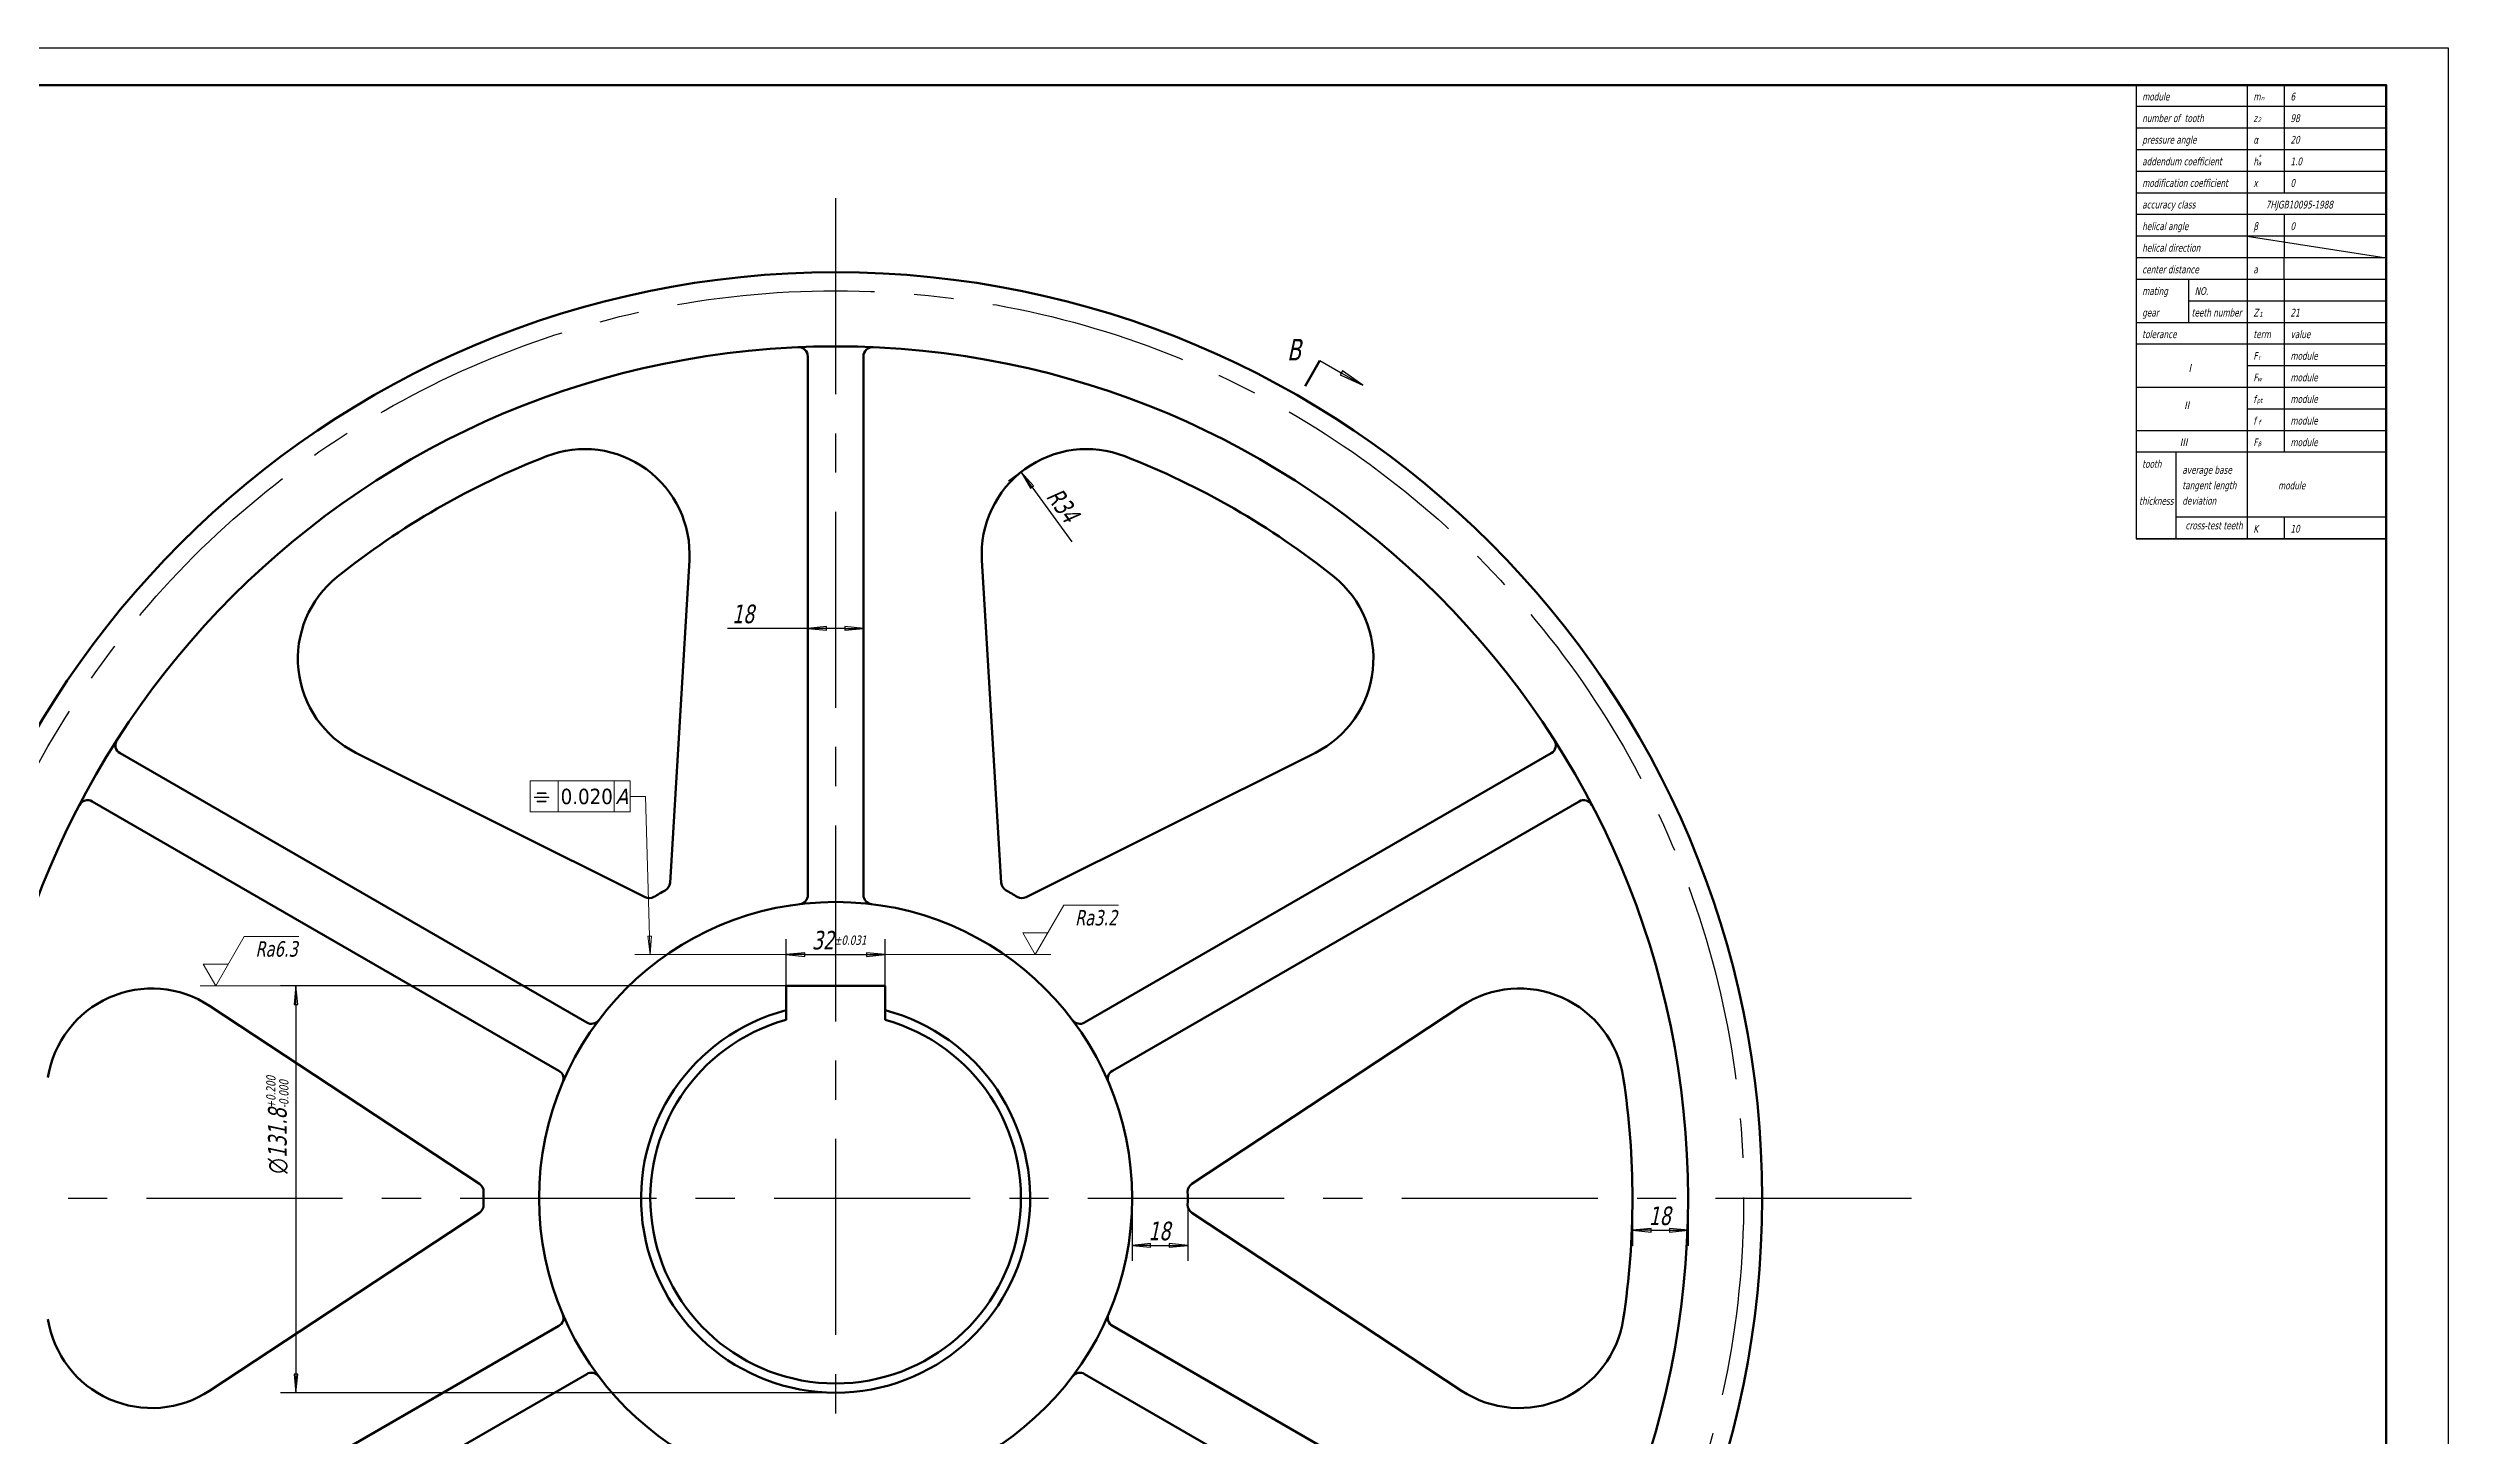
# Model space of a CAD drawing. Header units: millimetres. Extents: x 2 to 1786, y -42 to 832.
# Drawn here: x 411 to 1188, y 383 to 832 of the extents above; entities that cross this region are included whole.
import ezdxf
from ezdxf.enums import TextEntityAlignment as Align

# ---------------------------------------------------------------- set-up
doc = ezdxf.new("R2010")
doc.units = ezdxf.units.MM
doc.header["$LTSCALE"] = 2
doc.linetypes.add('CENTER', pattern=[50.8, 31.75, -6.35, 6.35, -6.35])
for name, color, linetype, lineweight in [('Copy (1) of Section Line (ISO)', 7, 'Continuous', 30), ('副本(1) 符号 (ISO)', 7, 'Continuous', 15), ('可见 (ISO)', 7, 'Continuous', 50), ('尺寸 (ISO)', 7, 'Continuous', 25), ('草图几何图元 (ISO)', 7, 'Continuous', 25)]:
    doc.layers.add(name, color=color, linetype=linetype, lineweight=lineweight)
doc.styles.add('Copy of GB（2.5）', font='tahoma.ttf')
doc.styles.add('GB（2.5）', font='', dxfattribs={"width": 0.8})
doc.styles.add('GB（3.5）', font='', dxfattribs={"width": 0.8})
doc.styles.add('GB（3）', font='', dxfattribs={"width": 0.8})
doc.styles.add('文本样式79', font='AIGDT___.TTF')
doc.styles.add('文本样式81', font='')
doc.styles.get('GB（2.5）').set_extended_font_data('Tahoma', italic=True)
doc.styles.get('GB（3.5）').set_extended_font_data('Tahoma', italic=True)
doc.styles.get('GB（3）').set_extended_font_data('Tahoma', italic=True)
doc.styles.get('文本样式81').set_extended_font_data('Tahoma', italic=True)
doc.dimstyles.new('副本 默认 (GB)', dxfattribs={"dimscale": 2, "dimtxt": 3, "dimasz": 3, "dimexe": 2.5, "dimexo": 0, "dimgap": 0.75, "dimtad": 1, "dimdec": 3, "dimrnd": 1e-08, "dimdsep": 46, "dimtxsty": 'GB（3）', "dimblk": 'Filled-1', "dimcen": 0.09, "dimdle": 10, "dimclrd": 256, "dimclre": 256, "dimclrt": 256, "dimaunit": 1, "dimadec": 0, "dimazin": 2, "dimtfac": 0.5, "dimtdec": 3, "dimtmove": 0, "dimatfit": 3, "dimldrblk": 'Filled-1', "dimfxl": 1, "dimtolj": 1, "dimtzin": 0, "dimlwd": -1, "dimlwe": -1, "dimarcsym": 0})

# ---------------------------------------------------------------- blocks, each defined once
blk = doc.blocks.new('图框 Default Border')
at = {"layer": '可见 (ISO)', "flags": 128}
blk.add_lwpolyline([(25, 10), (25, 410), (584, 410), (584, 10), (25, 10)], dxfattribs=at)
blk = doc.blocks.new('二维转换剖视图0')
at = {"layer": 'Copy (1) of Section Line (ISO)', "linetype": 'Continuous', "lineweight": 60}
for p, q in [((411.37, 365.38), (408.98, 361.23)), ((253.22, 91.59), (250.82, 87.44))]:
    blk.add_line(p, q, dxfattribs=at)
at = {"layer": 'Copy (1) of Section Line (ISO)', "linetype": 'Continuous'}
for p, q in [((411.37, 365.38), (414.83, 363.38)), ((415.02, 363.7), (414.65, 363.05)), ((414.65, 363.05), (418.3, 361.38)), ((414.83, 363.38), (418.3, 361.38)), ((418.3, 361.38), (415.02, 363.7)), ((250.82, 87.44), (254.29, 85.44)), ((254.47, 85.77), (254.1, 85.12)), ((257.75, 83.44), (254.47, 85.77)), ((254.1, 85.12), (257.75, 83.44)), ((254.29, 85.44), (257.75, 83.44))]:
    blk.add_line(p, q, dxfattribs=at)
at = {"layer": 'Copy (1) of Section Line (ISO)', "linetype": 'Continuous', "flags": 128}
for points in [[(414.65, 363.05), (418.3, 361.38), (415.02, 363.7), (414.65, 363.05)], [(254.1, 85.12), (257.75, 83.44), (254.47, 85.77), (254.1, 85.12)]]:
    blk.add_lwpolyline(points, dxfattribs=at)
at = {"layer": 'Copy (1) of Section Line (ISO)'}
for points in [[(414.65, 363.05), (418.3, 361.38), (415.02, 363.7), (414.65, 363.05)], [(254.1, 85.12), (257.75, 83.44), (254.47, 85.77), (254.1, 85.12)]]:
    blk.add_solid(points, dxfattribs=at)
at = {"layer": 'Copy (1) of Section Line (ISO)', "char_height": 3.5, "attachment_point": 7, "style": 'GB（3.5）'}
for insert in [(406.05, 365.38), (245.5, 87.44)]:
    blk.add_mtext('B', dxfattribs=dict(at, insert=insert))
blk = doc.blocks.new('Filled-1')
at = {"color": 0}
for p, q in [((0, 0), (-1, 0.1)), ((-1, 0.1), (-1, -0.1)), ((-1, 0), (0, 0)), ((-1, -0.1), (0, 0))]:
    blk.add_line(p, q, dxfattribs=at)
at = {"color": 0, "flags": 128}
blk.add_lwpolyline([(-1, -0.1), (0, 0), (-1, 0.1), (-1, -0.1)], dxfattribs=at)
at = {"color": 0}
blk.add_solid([(-1, -0.1), (0, 0), (-1, 0.1), (-1, -0.1)], dxfattribs=at)
blk = doc.blocks.new('*D14')
at = {"layer": 'Defpoints', "color": 0, "transparency": 16777216}
for p in [(681.95, 538.26), (649.95, 528.15), (681.95, 528.15)]:
    blk.add_point(p, dxfattribs=at)
at = {"layer": '尺寸 (ISO)', "transparency": 16777216}
for p, q in [((649.95, 528.15), (649.95, 543.26)), ((655.95, 538.26), (675.95, 538.26)), ((681.95, 528.15), (681.95, 543.26))]:
    blk.add_line(p, q, dxfattribs=at)
at = {"layer": '尺寸 (ISO)', "transparency": 16777216, "xscale": 6, "yscale": 6, "zscale": 6, "rotation": 180}
blk.add_blockref('Filled-1', (649.95, 538.26), dxfattribs=at)
at = {"layer": '尺寸 (ISO)', "transparency": 16777216, "xscale": 6, "yscale": 6, "zscale": 6}
blk.add_blockref('Filled-1', (681.95, 538.26), dxfattribs=at)
at = {"layer": '尺寸 (ISO)', "transparency": 16777216, "insert": (658.25, 542.89), "char_height": 6, "attachment_point": 4, "style": 'GB（3）'}
blk.add_mtext('\\A1;32{\\H3;±0.031}', dxfattribs=at)
blk = doc.blocks.new('*D15')
at = {"layer": 'Defpoints', "color": 0, "transparency": 16777216}
for p in [(649.95, 528.15), (491.21, 396.32), (665.95, 396.32)]:
    blk.add_point(p, dxfattribs=at)
at = {"layer": '尺寸 (ISO)', "transparency": 16777216}
for p, q in [((649.95, 528.15), (486.21, 528.15)), ((491.21, 522.15), (491.21, 402.32)), ((665.95, 396.32), (486.21, 396.32))]:
    blk.add_line(p, q, dxfattribs=at)
at = {"layer": '尺寸 (ISO)', "transparency": 16777216, "xscale": 6, "yscale": 6, "zscale": 6}
for p, rotation in [((491.21, 528.15), 90), ((491.21, 396.32), 270)]:
    blk.add_blockref('Filled-1', p, dxfattribs=dict(at, rotation=rotation))
at = {"layer": '尺寸 (ISO)', "transparency": 16777216, "insert": (485.19, 467.33), "char_height": 6, "attachment_point": 4, "rotation": 90, "style": 'GB（3）'}
blk.add_mtext('\\A1;\\fAIGDT|b0|i1;\\H6.0000;n\\fTahoma|b0|i1;\\H6.0000;131.8{\\H3;\\S+0.200^ -0.000;}', dxfattribs=at)
blk = doc.blocks.new('*D16')
at = {"layer": 'Defpoints', "color": 0, "transparency": 16777216}
for p in [(761.95, 459.32), (779.95, 459.32), (779.95, 444.04)]:
    blk.add_point(p, dxfattribs=at)
at = {"layer": '尺寸 (ISO)', "transparency": 16777216}
for p, q in [((761.95, 459.32), (761.95, 439.04)), ((779.95, 459.32), (779.95, 439.04)), ((767.95, 444.04), (773.95, 444.04))]:
    blk.add_line(p, q, dxfattribs=at)
at = {"layer": '尺寸 (ISO)', "transparency": 16777216, "xscale": 6, "yscale": 6, "zscale": 6, "rotation": 180}
blk.add_blockref('Filled-1', (761.95, 444.04), dxfattribs=at)
at = {"layer": '尺寸 (ISO)', "transparency": 16777216, "xscale": 6, "yscale": 6, "zscale": 6}
blk.add_blockref('Filled-1', (779.95, 444.04), dxfattribs=at)
at = {"layer": '尺寸 (ISO)', "transparency": 16777216, "insert": (767.17, 448.68), "char_height": 6, "attachment_point": 4, "style": 'GB（3）'}
blk.add_mtext('\\A1;18', dxfattribs=at)
blk = doc.blocks.new('*D17')
at = {"layer": 'Defpoints', "color": 0, "transparency": 16777216}
for p in [(923.95, 459.32), (941.95, 459.32), (941.95, 448.96)]:
    blk.add_point(p, dxfattribs=at)
at = {"layer": '尺寸 (ISO)', "transparency": 16777216}
for p, q in [((923.95, 459.32), (923.95, 443.96)), ((941.95, 459.32), (941.95, 443.96)), ((929.95, 448.96), (935.95, 448.96))]:
    blk.add_line(p, q, dxfattribs=at)
at = {"layer": '尺寸 (ISO)', "transparency": 16777216, "xscale": 6, "yscale": 6, "zscale": 6, "rotation": 180}
blk.add_blockref('Filled-1', (923.95, 448.96), dxfattribs=at)
at = {"layer": '尺寸 (ISO)', "transparency": 16777216, "xscale": 6, "yscale": 6, "zscale": 6}
blk.add_blockref('Filled-1', (941.95, 448.96), dxfattribs=at)
at = {"layer": '尺寸 (ISO)', "transparency": 16777216, "insert": (929.17, 453.6), "char_height": 6, "attachment_point": 4, "style": 'GB（3）'}
blk.add_mtext('\\A1;18', dxfattribs=at)
blk = doc.blocks.new('*D19')
at = {"layer": 'Defpoints', "color": 0, "transparency": 16777216}
for p in [(656.95, 643.96), (656.95, 641.35), (674.95, 641.35)]:
    blk.add_point(p, dxfattribs=at)
at = {"layer": '尺寸 (ISO)', "transparency": 16777216}
for p, q in [((656.95, 643.96), (630.9, 643.96)), ((668.95, 643.96), (662.95, 643.96))]:
    blk.add_line(p, q, dxfattribs=at)
at = {"layer": '尺寸 (ISO)', "transparency": 16777216, "xscale": 6, "yscale": 6, "zscale": 6, "rotation": 180}
blk.add_blockref('Filled-1', (656.95, 643.96), dxfattribs=at)
at = {"layer": '尺寸 (ISO)', "transparency": 16777216, "xscale": 6, "yscale": 6, "zscale": 6}
blk.add_blockref('Filled-1', (674.95, 643.96), dxfattribs=at)
at = {"layer": '尺寸 (ISO)', "transparency": 16777216, "insert": (632.4, 648.59), "char_height": 6, "attachment_point": 4, "style": 'GB（3）'}
blk.add_mtext('\\A1;18', dxfattribs=at)
blk = doc.blocks.new('表面粗糙度标识符号1')
at = {"layer": '副本(1) 符号 (ISO)'}
for p, q in [((232.61, 264.09), (237.23, 272.09)), ((237.23, 272.09), (246.06, 272.09)), ((230.59, 267.59), (232.61, 264.09)), ((230.59, 267.59), (234.63, 267.59)), ((230.11, 264.08), (246.6, 264.08))]:
    blk.add_line(p, q, dxfattribs=at)
at = {"layer": '副本(1) 符号 (ISO)', "insert": (239.06, 268.76), "char_height": 2.5, "attachment_point": 7, "style": 'GB（2.5）'}
blk.add_mtext('Ra6.3', dxfattribs=at)
blk = doc.blocks.new('表面粗糙度标识符号2')
at = {"layer": '副本(1) 符号 (ISO)'}
for p, q in [((365.29, 269.14), (369.91, 277.14)), ((369.91, 277.14), (378.77, 277.14)), ((363.27, 272.64), (365.29, 269.14)), ((363.27, 272.64), (367.32, 272.64)), ((367.79, 269.13), (340.97, 269.13))]:
    blk.add_line(p, q, dxfattribs=at)
at = {"layer": '副本(1) 符号 (ISO)', "insert": (371.74, 273.81), "char_height": 2.5, "attachment_point": 7, "style": 'GB（2.5）'}
blk.add_mtext('Ra3.2', dxfattribs=at)
blk = doc.blocks.new('GDT 标识符号(&T)1')
at = {"layer": '副本(1) 符号 (ISO)'}
for p, q in [((283.51, 297.26), (299.72, 297.26)), ((283.51, 297.26), (283.51, 292.26)), ((288.08, 297.26), (288.08, 292.26)), ((297.12, 297.26), (297.12, 292.26)), ((299.72, 297.26), (299.72, 292.26)), ((283.51, 292.26), (299.72, 292.26)), ((302.22, 294.76), (299.72, 294.76)), ((302.86, 272.14), (302.22, 294.76)), ((303.16, 272.15), (302.56, 272.13)), ((302.56, 272.13), (302.95, 269.14)), ((302.86, 272.14), (302.95, 269.14)), ((302.95, 269.14), (303.16, 272.15)), ((300.45, 269.14), (325.07, 269.14)), ((327.87, 269.14), (328.09, 269.14)), ((340.87, 269.14), (363.27, 269.14))]:
    blk.add_line(p, q, dxfattribs=at)
at = {"layer": '副本(1) 符号 (ISO)', "flags": 128}
blk.add_lwpolyline([(302.56, 272.13), (302.95, 269.14), (303.16, 272.15), (302.56, 272.13)], dxfattribs=at)
at = {"layer": '副本(1) 符号 (ISO)'}
blk.add_solid([(302.56, 272.13), (302.95, 269.14), (303.16, 272.15), (302.56, 272.13)], dxfattribs=at)
at = {"layer": '副本(1) 符号 (ISO)', "char_height": 2.5, "attachment_point": 7}
for s, insert, style in [('i', (283.98, 293.52), '文本样式79'), ('0.020', (288.46, 293.46), 'Copy of GB（2.5）'), ('A', (297.35, 293.51), '文本样式81')]:
    blk.add_mtext(s, dxfattribs=dict(at, insert=insert, style=style))

msp = doc.modelspace()

# ---------------------------------------------------------------- linework, layer by layer
for p, q in [((1168.00003, 820), (1087.00003, 820)), ((1123.00003, 820), (1123.00003, 673)), ((1135.00003, 820), (1135.00003, 785)), ((1168.00003, 673), (1168.00003, 820)), ((1168.00003, 813), (1087.00003, 813)), ((1168.00003, 806), (1087.00003, 806)), ((1168.00003, 799), (1087.00003, 799)), ((1168.00003, 792), (1087.00003, 792)), ((1168.00003, 785), (1087.00003, 785)), ((1168.00003, 778), (1087.00003, 778)), ((1135.00003, 778), (1135.00003, 764)), ((1168.00003, 771), (1087.00003, 771)), ((1123.00003, 771), (1168.00003, 764)), ((1168.00003, 764), (1087.00003, 764)), ((1135.00003, 757), (1135.00003, 764)), ((1168.00003, 757), (1087.00003, 757)), ((1104, 757), (1104, 743)), ((1135.00003, 757), (1135.00003, 701)), ((1123.00003, 750), (1104, 750)), ((1168.00003, 750), (1123.00003, 750)), ((1168.00003, 743), (1087.00003, 743)), ((1168.00003, 743), (1123.00003, 743)), ((1168.00003, 736), (1087.00003, 736)), ((1168.00003, 729), (1123.00003, 729)), ((1168.00003, 722), (1087.00003, 722)), ((1168.00003, 715), (1123.00003, 715)), ((1168.00003, 708), (1087.00003, 708)), ((1123.00003, 701), (1087.00003, 701)), ((1100, 673), (1100, 701)), ((1168.00003, 701), (1123.00003, 701)), ((1123.00003, 680), (1100, 680)), ((1168.00003, 680), (1123.00003, 680)), ((1135.00003, 680), (1135.00003, 673)), ((1087.00003, 673), (1168.00003, 673))]:
    msp.add_line(p, q)
at = {"lineweight": 30}
for p in [(1087.00003, 820), (1168.00003, 673)]:
    msp.add_line(p, (1087.00003, 673), dxfattribs=at)
msp.add_lwpolyline([(2, 832), (1188, 832), (1188, 7), (2, 7)], close=True)
at = {"layer": '可见 (ISO)'}
for p, q in [((656.94897, 732.06016), (656.94897, 557.59406)), ((674.94897, 732.06016), (674.94897, 557.59406)), ((618.59037, 666.01407), (612.32136, 561.53049)), ((719.57658, 561.53049), (713.30757, 666.01407)), ((434.25255, 603.48632), (585.34462, 516.25327)), ((604.24938, 556.87013), (510.62943, 603.68279)), ((821.26851, 603.68279), (727.64857, 556.87013)), ((897.64539, 603.48632), (746.55332, 516.25327)), ((425.25255, 587.89786), (576.34462, 500.66481)), ((906.64539, 587.89786), (755.55332, 500.66481)), ((463.27084, 521.6553), (550.62176, 463.98438)), ((649.94897, 528.15135), (681.94897, 528.15135)), ((649.94897, 520.25841), (649.94897, 528.15135)), ((681.94897, 528.15135), (681.94897, 520.25841)), ((781.27618, 463.98438), (868.62711, 521.6553)), ((550.62176, 454.66366), (463.27084, 396.99274)), ((868.62711, 396.99274), (781.27618, 454.66366)), ((425.25255, 330.75018), (576.34462, 417.98323)), ((906.64539, 330.75018), (755.55332, 417.98323)), ((434.25255, 315.16172), (585.34462, 402.39477)), ((897.64539, 315.16172), (746.55332, 402.39477))]:
    msp.add_line(p, q, dxfattribs=at)
for radius in [276, 96]:
    msp.add_circle((665.94897, 459.32402), radius, dxfattribs=at)
for centre, radius, start, end in [((653.94897, 732.06016), 3, 0, 92.51930752), ((677.94897, 732.06016), 3, 87.48069248, 180), ((665.94897, 459.32402), 258, 111.28058757, 128.71941243), ((584.65141, 668.05041), 34, 356.56636964, 111.28058757), ((747.24653, 668.05041), 34, 68.71941243, 183.43363036), ((665.94897, 459.32402), 258, 51.28058757, 68.71941243), ((525.83539, 634.09297), 34, 128.71941243, 243.43363036), ((806.06255, 634.09297), 34, 296.56636964, 51.28058757), ((435.75255, 606.08439), 3, 147.48069248, 240), ((896.14539, 606.08439), 3, 300, 32.51930752), ((423.75255, 585.29978), 3, 60, 152.51930752), ((908.14539, 585.29978), 3, 27.48069248, 120), ((609.32674, 561.71017), 3, 298.9437448, 356.56636964), ((722.5712, 561.71017), 3, 183.43363036, 241.0562552), ((605.59108, 559.55338), 3, 243.43363036, 301.0562552), ((665.94897, 459.32402), 114, 118.9437448, 121.0562552), ((653.94897, 557.59406), 3, 276.96206269, 0), ((677.94897, 557.59406), 3, 180, 263.03793731), ((665.94897, 459.32402), 114, 58.9437448, 61.0562552), ((726.30686, 559.55338), 3, 238.9437448, 296.56636964), ((444.53783, 493.28146), 34, 56.56636964, 171.28058757), ((887.36011, 493.28146), 34, 8.71941243, 123.43363036), ((586.84462, 518.85134), 3, 240, 323.03793731), ((665.94897, 459.32402), 63, 104.71245796, 75.28754204), ((665.94897, 459.32402), 60, 105.46600995, 74.53399005), ((745.05332, 518.85134), 3, 216.96206269, 300), ((574.84462, 498.06673), 3, 336.96206269, 60), ((757.05332, 498.06673), 3, 120, 203.03793731), ((665.94897, 459.32402), 258, 351.28058757, 8.71941243), ((548.96885, 461.48081), 3, 358.9437448, 56.56636964), ((665.94897, 459.32402), 114, 178.9437448, 181.0562552), ((782.92909, 461.48081), 3, 123.43363036, 181.0562552), ((665.94897, 459.32402), 114, 358.9437448, 1.0562552), ((548.96885, 457.16723), 3, 303.43363036, 1.0562552), ((782.92909, 457.16723), 3, 178.9437448, 236.56636964), ((444.53783, 425.36658), 34, 188.71941243, 303.43363036), ((574.84462, 420.58131), 3, 300, 23.03793731), ((757.05332, 420.58131), 3, 156.96206269, 240), ((887.36011, 425.36658), 34, 236.56636964, 351.28058757), ((586.84462, 399.7967), 3, 36.96206269, 120), ((745.05332, 399.7967), 3, 60, 143.03793731)]:
    msp.add_arc(centre, radius, start, end, dxfattribs=at)
for points, weights in [([(649.94897, 517.15135), (649.94897, 518.66699), (649.94897, 520.25841)], [1.03947368421, 1.01987126497, 1]), ([(681.94897, 520.25841), (681.94897, 518.66699), (681.94897, 517.15135)], [1, 1.01987126497, 1.03947368421])]:
    msp.add_rational_spline(points, weights, degree=2, dxfattribs=at)
at = {"layer": '尺寸 (ISO)'}
for p, q in [((727.22512, 695.53027), (721.93347, 691.67486)), ((729.50782, 689.7698), (742.46286, 671.98871))]:
    msp.add_line(p, q, dxfattribs=at)
at = {"layer": '草图几何图元 (ISO)', "color": 1, "linetype": 'CENTER'}
for p, q in [((665.94897, 783.34663), (665.94897, 137.07123)), ((341.22382, 459.32402), (1014.97694, 459.32402))]:
    msp.add_line(p, q, dxfattribs=at)
at = {"layer": '草图几何图元 (ISO)', "lineweight": 50}
msp.add_circle((665.94897, 459.32402), 300, dxfattribs=at)
at = {"layer": '草图几何图元 (ISO)', "linetype": 'CENTER', "ltscale": 1.010092}
msp.add_circle((665.94897, 459.32402), 294, dxfattribs=at)

# ---------------------------------------------------------------- block references
at = {"xscale": 2, "yscale": 2, "zscale": 2}
msp.add_blockref('图框 Default Border', (0, 0), dxfattribs=at)
at = {"layer": 'Copy (1) of Section Line (ISO)', "xscale": 2, "yscale": 2, "zscale": 2}
msp.add_blockref('二维转换剖视图0', (0, 0), dxfattribs=at)
at = {"layer": '副本(1) 符号 (ISO)', "xscale": 2, "yscale": 2, "zscale": 2}
for name in ['GDT 标识符号(&T)1', '表面粗糙度标识符号2', '表面粗糙度标识符号1']:
    msp.add_blockref(name, (0, 0), dxfattribs=at)
at = {"layer": '尺寸 (ISO)', "xscale": 6, "yscale": 6, "zscale": 6, "rotation": 126.076521396506}
msp.add_blockref('Filled-1', (725.97463, 694.61919), dxfattribs=at)

# ---------------------------------------------------------------- texts
at = {"style": 'GB（2.5）', "width": 0.8}
for s, p in [('module', (1089, 815)), ('m', (1125, 815)), ('6', (1137, 815)), ('number of  tooth', (1089, 808)), ('z', (1125, 808)), ('98', (1137, 808)), ('pressure angle', (1089, 801)), ('α', (1125, 801)), ('20', (1137, 801)), ('addendum coefficient', (1089, 794)), ('h', (1125, 794)), ('1.0', (1137, 794)), ('modification coefficient', (1089, 787)), ('x', (1125, 787)), ('0', (1137, 787)), ('accuracy class', (1089, 780)), ('7HJGB10095-1988', (1129, 780)), ('helical angle', (1089, 773)), ('β', (1125, 773)), ('0', (1137, 773)), ('helical direction', (1089, 766)), ('center distance', (1089, 759)), ('mating', (1089, 752)), ('NO.', (1105.99997, 752)), ('a', (1125, 759)), ('gear', (1089, 745)), ('teeth number', (1105, 745)), ('Z', (1125, 745)), ('21', (1137, 745)), ('tolerance ', (1089, 738)), ('term', (1125, 738)), ('value', (1137, 738)), ('F', (1125, 731)), ('module', (1137, 731)), ('Ⅰ', (1103, 727)), ('F', (1125, 724)), ('module', (1137, 724)), ('Ⅱ', (1102, 715)), ('f', (1125, 717)), ('module', (1137, 717)), ('f', (1125, 710)), ('module', (1137, 710)), ('Ⅲ', (1101, 703)), ('F', (1125, 703)), ('module', (1137, 703)), ('tooth', (1089, 696)), ('average base', (1102, 694.05205)), ('tangent length', (1102, 689.05205)), ('module', (1133, 689)), ('thickness', (1088, 684)), ('deviation', (1102, 684.05205)), ('cross-test teeth', (1103, 676.05205)), ('K', (1125, 675)), ('10', (1137, 675))]:
    msp.add_text(s, height=2.5, dxfattribs=at).set_placement(p)
for s, p in [('n', (1128, 815)), ('2', (1126.99997, 808)), ('a', (1126.99997, 794)), ('*', (1126.99997, 796)), ('1', (1127.46407, 745)), ('r', (1126.99997, 731)), ('w', (1126.99997, 724)), ('pt', (1127, 717)), ('f', (1127, 710)), ('β', (1126.99997, 703))]:
    msp.add_text(s, height=1.5, dxfattribs=at).set_placement(p, align=Align.CENTER)
at = {"layer": '尺寸 (ISO)', "insert": (736.27415, 688.33681), "char_height": 6, "attachment_point": 4, "rotation": 306.0765214, "style": 'GB（3）'}
msp.add_mtext('\\A1;\\fTahoma|b0|i1;\\H6.0000;R34', dxfattribs=at)

# ---------------------------------------------------------------- dimensions: what is measured, and where the dimension line sits
at = {"layer": '尺寸 (ISO)'}
for base, p1, p2, override, picture, middle in [((656.94897, 643.95673), (674.94897, 641.34652), (656.94897, 641.34652), {"dimgap": 0.75, "dimdec": 3, "dimse1": 1, "dimse2": 1, "dimtol": 0, "dimlim": 0, "dimtp": 0, "dimtm": 0, "dimtdec": 3, "dimtofl": 0, "dimatfit": 2}, '*D19', (636.17389, 643.95673)), ((681.94897, 538.26308), (649.94897, 528.15135), (681.94897, 528.15135), {"dimgap": 0.75, "dimdec": 3, "dimtol": 1, "dimlim": 0, "dimtp": 0.031, "dimtm": 0.031, "dimtdec": 3, "dimtofl": 0, "dimatfit": 1}, '*D14', (667.49645, 538.26308)), ((779.94897, 444.04337), (761.94897, 459.32402), (779.94897, 459.32402), {"dimgap": 0.75, "dimdec": 3, "dimtol": 0, "dimlim": 0, "dimtp": 0, "dimtm": 0, "dimtdec": 3, "dimtofl": 0, "dimatfit": 1}, '*D16', (770.94897, 444.04337)), ((941.94897, 448.9643), (923.94897, 459.32402), (941.94897, 459.32402), {"dimgap": 0.75, "dimdec": 3, "dimtol": 0, "dimlim": 0, "dimtp": 0, "dimtm": 0, "dimtdec": 3, "dimtofl": 0, "dimatfit": 1}, '*D17', (932.94897, 448.9643))]:
    dim = msp.add_linear_dim(base=base, p1=p1, p2=p2, angle=180, dimstyle='副本 默认 (GB)', override=override, dxfattribs=at)
    dim.commit()
    dim.dimension.update_dxf_attribs({"geometry": picture, "text_midpoint": middle, "dimtype": 160})
dim = msp.add_linear_dim(base=(491.20665, 396.32402), p1=(649.94897, 528.15135), p2=(665.94897, 396.32402), angle=270, text='\\fAIGDT|b0|i1;\\H6.0000;n\\fTahoma|b0|i1;\\H6.0000;<>', dimstyle='副本 默认 (GB)', override={"dimgap": 0.75, "dimdec": 3, "dimlfac": 0.999793, "dimtol": 1, "dimlim": 0, "dimtp": 0.2, "dimtm": 1e-09, "dimtdec": 3, "dimtofl": 0, "dimatfit": 1}, dxfattribs=at)
dim.commit()
dim.dimension.update_dxf_attribs({"geometry": '*D15', "text_midpoint": (491.20665, 484.67257), "dimtype": 160})

doc.saveas('drawing.dxf')
